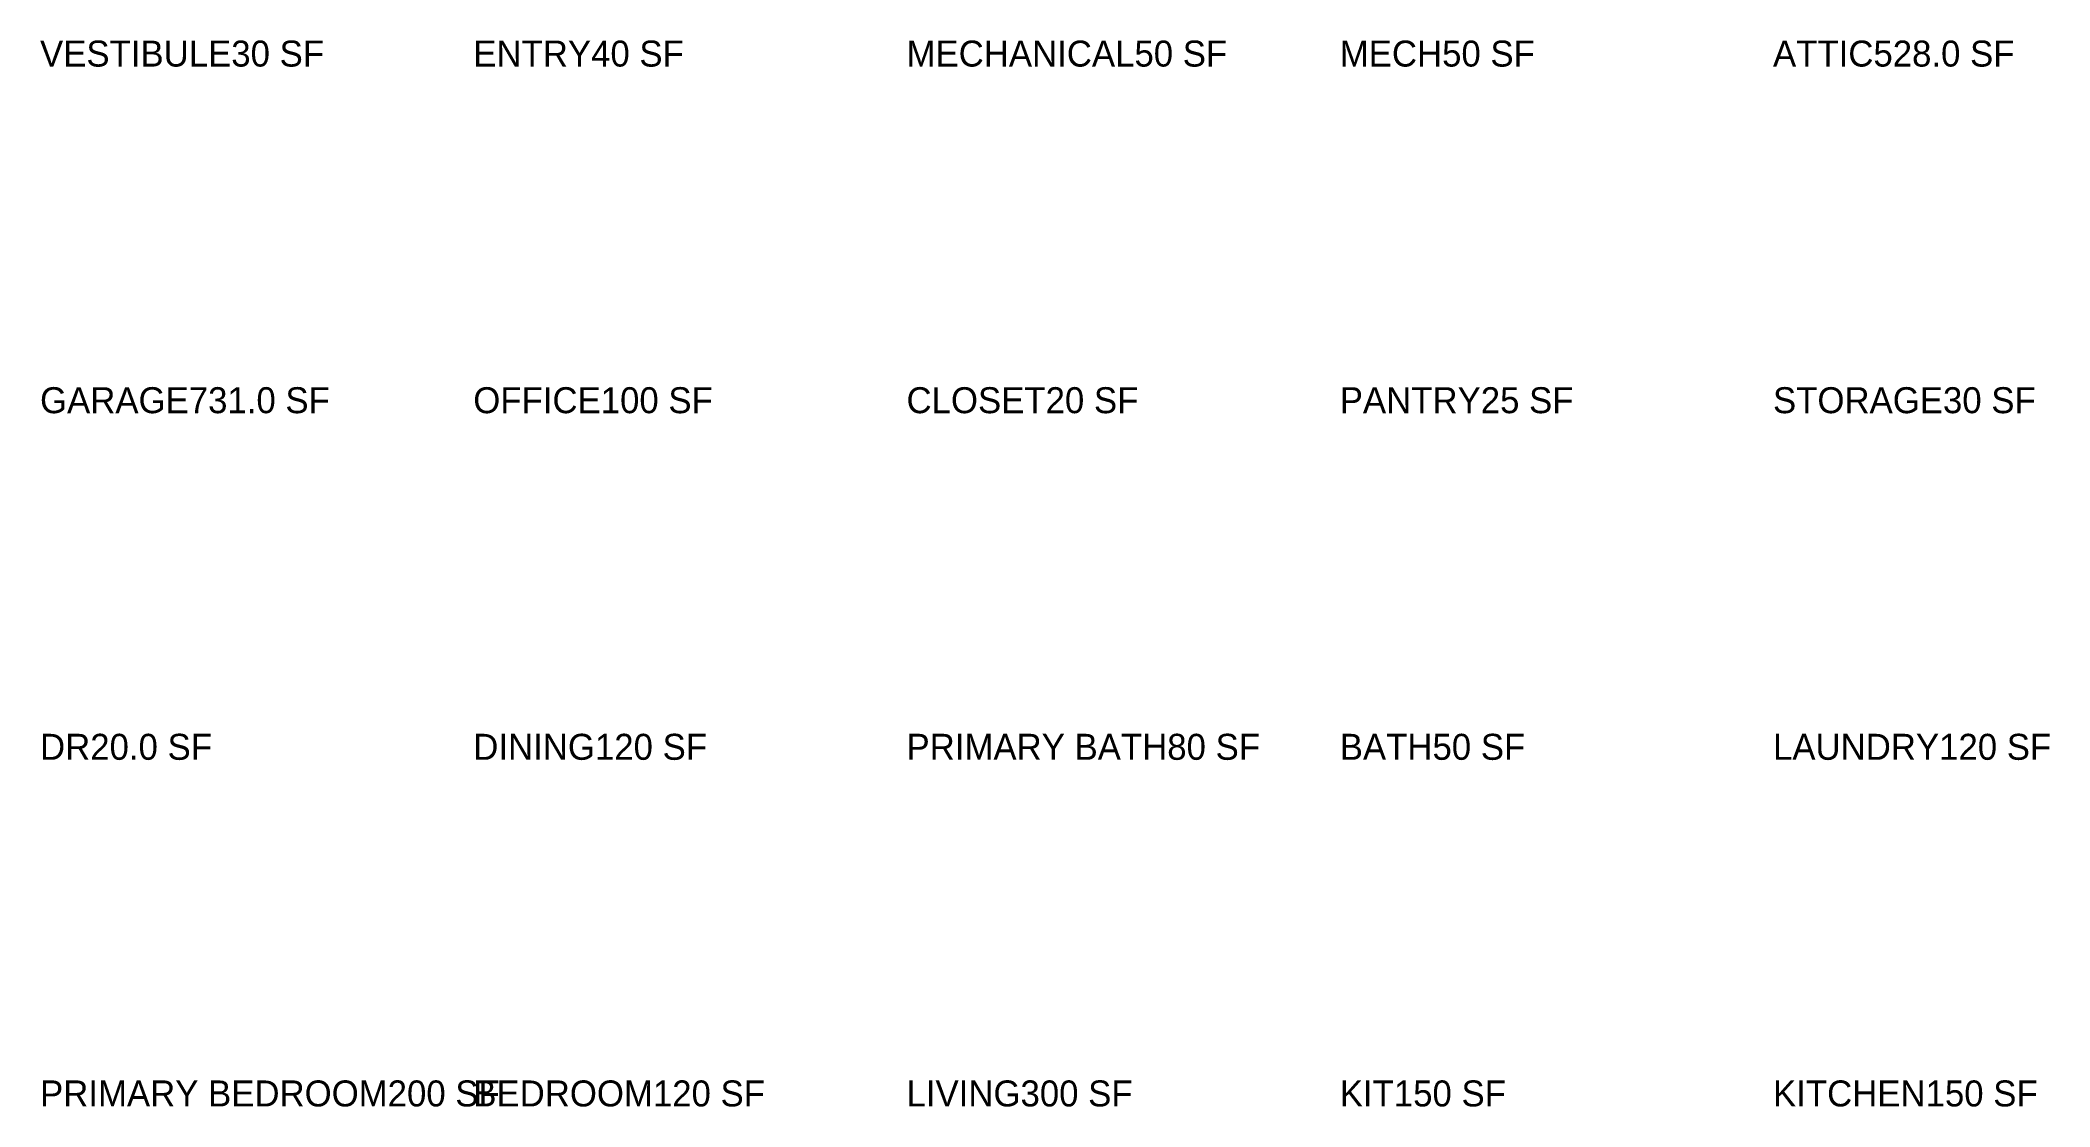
# Model space of a CAD drawing. Header units: inches. Extents: x 50 to 514, y 50 to 296.
import ezdxf

# ---------------------------------------------------------------- set-up
doc = ezdxf.new("R2010")
doc.units = ezdxf.units.IN
doc.layers.add('LABELS', color=7, linetype='Continuous', lineweight=13)

msp = doc.modelspace()

# ---------------------------------------------------------------- texts
at = {"layer": 'LABELS'}
for s, p in [('VESTIBULE30 SF', (50, 290)), ('ENTRY40 SF', (150, 290)), ('MECHANICAL50 SF', (250, 290)), ('MECH50 SF', (350, 290)), ('ATTIC528.0 SF', (450, 290)), ('GARAGE731.0 SF', (50, 210)), ('OFFICE100 SF', (150, 210)), ('CLOSET20 SF', (250, 210)), ('PANTRY25 SF', (350, 210)), ('STORAGE30 SF', (450, 210)), ('DR20.0 SF', (50, 130)), ('DINING120 SF', (150, 130)), ('PRIMARY BATH80 SF', (250, 130)), ('BATH50 SF', (350, 130)), ('LAUNDRY120 SF', (450, 130)), ('PRIMARY BEDROOM200 SF', (50, 50)), ('BEDROOM120 SF', (150, 50)), ('LIVING300 SF', (250, 50)), ('KIT150 SF', (350, 50)), ('KITCHEN150 SF', (450, 50))]:
    msp.add_text(s, height=6, dxfattribs=at).set_placement(p)

doc.saveas('drawing.dxf')
